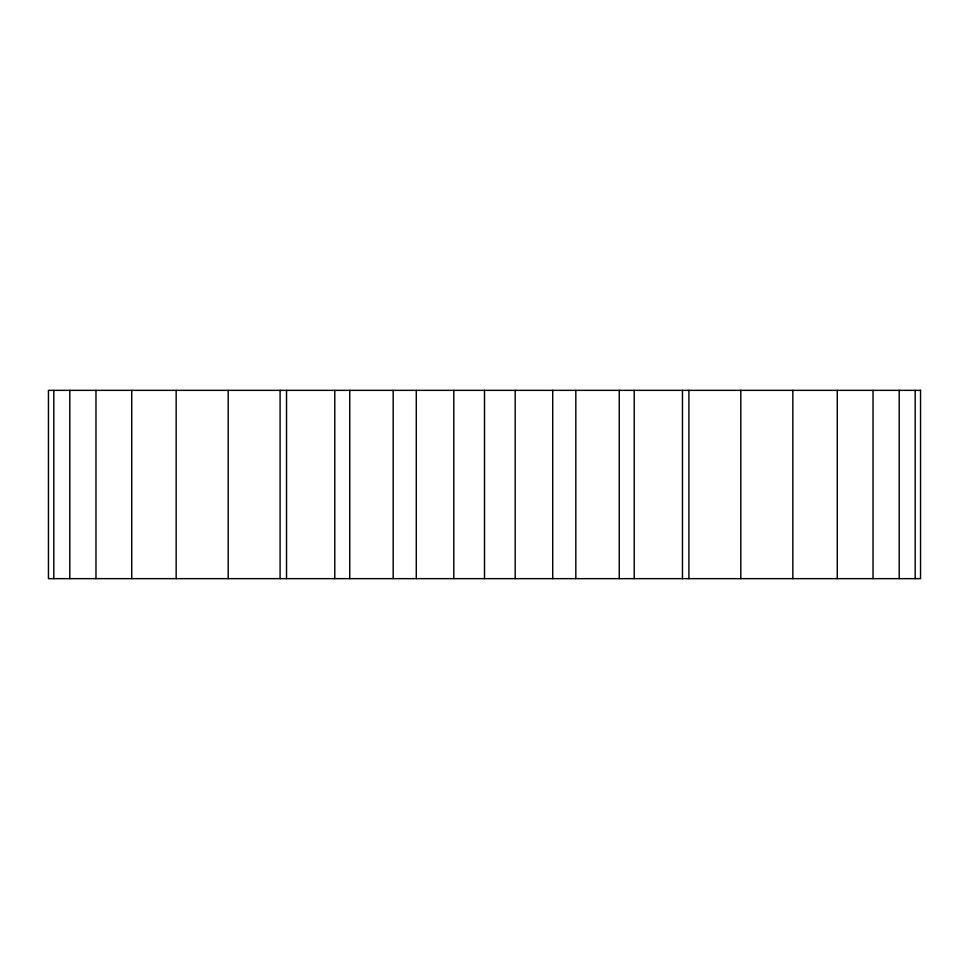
<?xml version="1.0" encoding="UTF-8"?>
<svg xmlns="http://www.w3.org/2000/svg" width="969" height="969" viewBox="0 0 969 969"><rect width="100%" height="100%" fill="white"/><g stroke="black" fill="none" stroke-linecap="round" stroke-linejoin="round"><path stroke-width="1.45" d="M915.184 390.35L915.184 578.65M899.208 390.35L899.208 578.65M873.021 390.35L873.021 578.65M837.277 390.35L837.277 578.65M792.836 390.35L792.836 578.65M740.8 390.35L740.8 578.65M688.911 390.35L688.911 578.65M682.467 390.35L682.467 578.65M634.211 390.35L634.211 578.65M619.252 390.35L619.252 578.65M575.828 390.35L575.828 578.65M552.718 390.35L552.718 578.65M515.193 390.35L515.193 578.65M484.5 390.35L484.5 578.65M453.807 390.35L453.807 578.65M416.282 390.35L416.282 578.65M393.172 390.35L393.172 578.65M349.748 390.35L349.748 578.65M334.789 390.35L334.789 578.65M286.533 390.35L286.533 578.65M280.089 390.35L280.089 578.65M228.2 390.35L228.2 578.65M176.164 390.35L176.164 578.65M131.723 390.35L131.723 578.65M95.979 390.35L95.979 578.65M69.792 390.35L69.792 578.65M53.816 390.35L53.816 578.65M920.55 390.35L48.45 390.35L48.45 578.65L920.55 578.65L920.55 390.35"/></g></svg>
